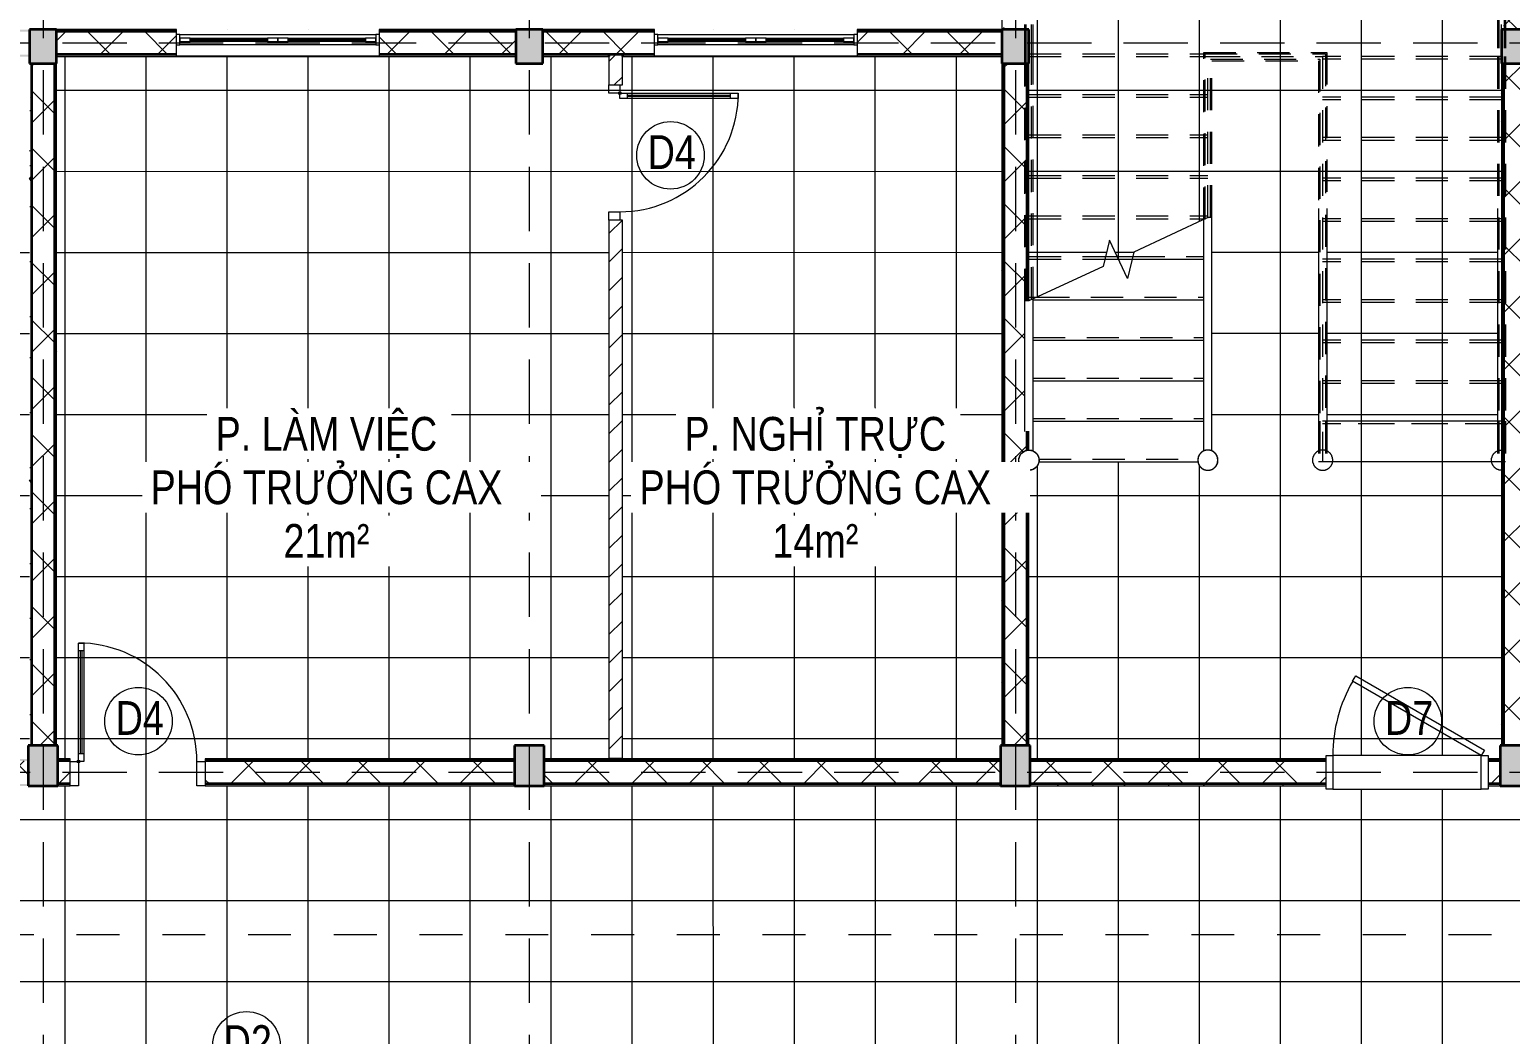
# Model space of a CAD drawing. Header units: millimetres. Extents: x -8365 to 42684, y -5758 to 18700.
# Drawn here: x 22350 to 33315, y 5860 to 13300 of the extents above; entities that cross this region are included whole.
import ezdxf

# ---------------------------------------------------------------- set-up
doc = ezdxf.new("R2010")
doc.units = ezdxf.units.MM
for name, pattern in [('Abgebrochen', [714.375, 476.25, -238.125]), ('Aligning Line', [635, 317.5, -317.5]), ('Hidden', [714.375, 476.25, -238.125]), ('Overhead', [396.875, 238.125, -158.75])]:
    doc.linetypes.add(name, pattern=pattern)
for name, color, linetype, lineweight in [('A-DOOR', 7, 'Continuous', 18), ('A-DOOR-FRAM', 7, 'Continuous', 18), ('A-DOOR-IDEN', 7, 'Continuous', 9), ('A-FLOR-HRAL', 7, 'Continuous', 9), ('A-FLOR-HRAL-MBND', 7, 'Overhead', 9), ('A-FLOR-PATT', 7, 'Continuous', 9), ('A-GLAZ', 7, 'Continuous', 18), ('A-WALL', 7, 'Continuous', 25), ('A-WALL-PATT', 7, 'Continuous', 18), ('G-ANNO-SYMB', 7, 'Abgebrochen', 9), ('G-ANNO-TEXT', 7, 'Continuous', 9), ('S-COLS', 7, 'Continuous', 25), ('S-GRID', 7, 'Continuous', 9), ('S-STRS', 7, 'Continuous', 18), ('S-STRS-MBND', 7, 'Overhead', 9)]:
    doc.layers.add(name, color=color, linetype=linetype, lineweight=lineweight)
doc.styles.add('Arial_2', font='arial.ttf', dxfattribs={"width": 0.8, "height": 250})
doc.styles.add('Arial_3', font='arial.ttf', dxfattribs={"width": 0.8, "height": 250})
pattern_1 = [(0, (0, 0), (406.4, 101.6), [33.528, -271.272, 33.528, -271.272, -1625.6]), (0, (0, 0), (406.4, 101.6), [-609.6, 33.528, -576.072, 33.528, -271.272, -711.2]), (0, (0, 0), (406.4, 101.6), [-1524, 33.528, -169.672, 33.528, -474.472]), (120, (152.4, 50.8), (-291.18818, 301.15272), [33.528, -271.272, 33.528, -271.272, -1625.6]), (120, (152.4, 50.8), (-291.18818, 301.15272), [-609.6, 33.528, -576.072, 33.528, -271.272, -711.2]), (120, (152.4, 50.8), (-291.18818, 301.15272), [-1524, 33.528, -169.672, 33.528, -474.472]), (240, (203.2, 254), (-115.21182, -402.75272), [33.528, -271.272, 33.528, -271.272, -1625.6]), (240, (203.2, 254), (-115.21182, -402.75272), [-609.6, 33.528, -576.072, 33.528, -271.272, -711.2]), (240, (203.2, 254), (-115.21182, -402.75272), [-1524, 33.528, -169.672, 33.528, -474.472])]
pattern_2 = [(45, (0, 0), (-212.132, 212.132), []), (135, (0, 0), (-212.132, -212.132), [])]

# ---------------------------------------------------------------- blocks, each defined once
blk = doc.blocks.new('CỬA 1 CÁNH EROWINDOW_có ô chết_ - D4_1000x2200-2368989-03_MẶT BẰNG TẦNG 3')
at = {"layer": 'A-DOOR'}
for p, q in [((-439, 958), (-399, 958)), ((-439, 80), (-439, 958)), ((-399, 900), (-439, 900)), ((-424, 138), (-424, 900)), ((-414, 900), (-414, 138)), ((-399, 958), (-399, 900)), ((-399, 958), (-399, 80)), ((-399, 138), (-439, 138)), ((-500, -100), (-500, 80)), ((-500, 80), (-439, 80)), ((-439, 80), (-439, -100)), ((-399, 80), (-439, 80)), ((439, -100), (439, 80)), ((439, 80), (500, 80)), ((500, 80), (500, -100)), ((-439, -100), (-500, -100)), ((500, -100), (439, -100))]:
    blk.add_line(p, q, dxfattribs=at)
blk.add_circle((-439, 80), 10, dxfattribs=at)
blk.add_arc((-439, 80), 878, 0, 90, dxfattribs=at)
blk = doc.blocks.new('CỬA 1 CÁNH EROWINDOW_có ô chết_ - D4_1000x2200-2369734-03_MẶT BẰNG TẦNG 3')
at = {"layer": 'A-DOOR'}
for p, q in [((-439, 908), (-399, 908)), ((-439, 30), (-439, 908)), ((-399, 908), (-399, 850)), ((-399, 908), (-399, 30)), ((-399, 850), (-439, 850)), ((-424, 88), (-424, 850)), ((-414, 850), (-414, 88)), ((-500, -50), (-500, 30)), ((-500, 30), (-439, 30)), ((-399, 88), (-439, 88)), ((-439, 30), (-439, -50)), ((-399, 30), (-439, 30)), ((439, -50), (439, 30)), ((439, 30), (500, 30)), ((500, 30), (500, -50)), ((-439, -50), (-500, -50)), ((500, -50), (439, -50))]:
    blk.add_line(p, q, dxfattribs=at)
blk.add_circle((-439, 30), 10, dxfattribs=at)
blk.add_arc((-439, 30), 878, 0, 90, dxfattribs=at)
blk = doc.blocks.new('Cua_Chong_Chay_D7_1Canh - D7_1200x2200-2407364-03_MẶT BẰNG TẦNG 3')
at = {"layer": 'A-DOOR', "lineweight": 9}
for p, q in [((-573, -164), (-550, -125)), ((380, -714), (-573, -164)), ((-550, -125), (403, -675)), ((403, -675), (380, -714))]:
    blk.add_line(p, q, dxfattribs=at)
blk.add_arc((-550, -125), 1100, 330, 0, dxfattribs=at)
at = {"layer": 'A-DOOR-FRAM'}
for p, q in [((-600, 125), (-550, 125)), ((-600, -125), (-600, 125)), ((550, 125), (600, 125)), ((600, 125), (600, -125)), ((-550, -125), (-600, -125)), ((600, -125), (550, -125))]:
    blk.add_line(p, q, dxfattribs=at)
at = {"layer": 'A-DOOR-FRAM', "lineweight": 9}
for p, q in [((-600, 125), (-550, 125)), ((-600, -125), (-600, 125)), ((550, 125), (-550, 125)), ((-550, 125), (-550, -125)), ((-550, 125), (-550, -125)), ((550, -125), (550, 125)), ((550, 125), (600, 125)), ((550, -125), (550, 125)), ((600, 125), (600, -125)), ((-550, -125), (-600, -125)), ((-550, -125), (550, -125)), ((600, -125), (550, -125))]:
    blk.add_line(p, q, dxfattribs=at)
blk = doc.blocks.new('CUA SO 2 CANH NHOM KINH O O THOANG - S1_1500x1800-2404851-03_MẶT BẰNG TẦNG 3')
at = {"layer": 'A-GLAZ'}
for p, q in [((-725, 63), (-750, 63)), ((-725, -13), (-725, 63)), ((-649, 37.5), (-725, 37.5)), ((-725, 37.5), (-725, 12.5)), ((-725, 12.5), (-649, 12.5)), ((-649, 12.5), (-649, 37.5)), ((-76, 27.5), (-649, 27.5)), ((-649, 27.5), (-649, 22.5)), ((-649, 22.5), (-76, 22.5)), ((0, 37.5), (-76, 37.5)), ((-76, 37.5), (-76, 12.5)), ((-76, 22.5), (-76, 27.5)), ((-76, 12.5), (0, 12.5)), ((0, 12.5), (0, 37.5)), ((76, 37.5), (0, 37.5)), ((0, 37.5), (0, 12.5)), ((0, 12.5), (76, 12.5)), ((76, 12.5), (76, 37.5)), ((649, 27.5), (76, 27.5)), ((76, 27.5), (76, 22.5)), ((76, 22.5), (649, 22.5)), ((725, 37.5), (649, 37.5)), ((649, 37.5), (649, 12.5)), ((649, 22.5), (649, 27.5)), ((649, 12.5), (725, 12.5)), ((750, 63), (725, 63)), ((725, 63), (725, -13)), ((725, 12.5), (725, 37.5)), ((-750, -13), (-725, -13)), ((725, -13), (750, -13))]:
    blk.add_line(p, q, dxfattribs=at)
at = {"layer": 'A-GLAZ', "lineweight": 9}
for p, q in [((-725, 63), (725, 63)), ((-649, 37.5), (-76, 37.5)), ((-76, 12.5), (-649, 12.5)), ((76, 37.5), (649, 37.5)), ((649, 12.5), (76, 12.5)), ((725, -13), (-725, -13))]:
    blk.add_line(p, q, dxfattribs=at)
blk = doc.blocks.new('Railing - 150mm-2368385-03_MẶT BẰNG TẦNG 3')
at = {"layer": 'A-FLOR-HRAL', "flags": 128}
for points in [[(0, 75), (-3, 75), (-6, 75), (-9, 74), (-12, 74), (-15, 74), (-18, 73), (-21, 72), (-24, 71), (-26, 70), (-29, 69), (-32, 68), (-35, 67), (-37, 65), (-40, 64), (-42, 62), (-45, 60), (-47, 58), (-49, 56), (-52, 54), (-54, 52), (-56, 50), (-58, 48), (-60, 45), (-61, 43), (-63, 41), (-65, 38), (-66, 35), (-68, 33), (-69, 30), (-70, 27), (-71, 24), (-72, 22), (-73, 19), (-73, 16), (-74, 13), (-74, 10), (-75, 7), (-75, 4), (-75, 1), (-75, -2), (-75, -5), (-75, -8), (-74, -11), (-74, -14), (-73, -17), (-72, -20), (-71, -23), (-70, -26), (-69, -28), (-68, -31), (-67, -34), (-65, -37), (-64, -39), (-62, -42), (-61, -44), (-59, -47), (-57, -49), (-55, -51), (-53, -53), (-51, -55), (-48, -57), (-46, -59), (-44, -61), (-41, -63), (-39, -64), (-36, -66), (-33, -67), (-31, -68), (-28, -70), (-25, -71), (-22, -72), (-19, -72), (-16, -73), (-14, -74), (-11, -74), (-8, -75), (-5, -75), (-2, -75), (0, -75)], [(0, -75), (3, -75), (6, -75), (9, -74), (12, -74), (15, -74), (18, -73), (21, -72), (24, -71), (26, -70), (29, -69), (32, -68), (35, -67), (37, -65), (40, -64), (42, -62), (45, -60), (47, -58), (49, -56), (52, -54), (54, -52), (56, -50), (58, -48), (60, -45), (61, -43), (63, -41), (65, -38), (66, -35), (68, -33), (69, -30), (70, -27), (71, -24), (72, -22), (73, -19), (73, -16), (74, -13), (74, -10), (75, -7), (75, -4), (75, -1), (75, 2), (75, 5), (75, 8), (74, 11), (74, 14), (73, 17), (72, 20), (71, 23), (70, 26), (69, 28), (68, 31), (67, 34), (65, 37), (64, 39), (62, 42), (61, 44), (59, 47), (57, 49), (55, 51), (53, 53), (51, 55), (48, 57), (46, 59), (44, 61), (41, 63), (39, 64), (36, 66), (33, 67), (31, 68), (28, 70), (25, 71), (22, 72), (19, 72), (16, 73), (14, 74), (11, 74), (8, 75), (5, 75), (2, 75), (0, 75)]]:
    blk.add_lwpolyline(points, dxfattribs=at)
blk = doc.blocks.new('Railing - Railing-2370211-03_MẶT BẰNG TẦNG 3')
at = {"layer": 'A-FLOR-HRAL'}
for p, q in [((31895, 11975), (31895, 10400)), ((31956, 11975), (31956, 10400)), ((31895, 10400), (31895, 10181)), ((31956, 10400), (31956, 10181))]:
    blk.add_line(p, q, dxfattribs=at)
blk.add_blockref('Railing - 150mm-2368385-03_MẶT BẰNG TẦNG 3', (31925, 10112))
blk = doc.blocks.new('Railing - 150mm-V1-03_MẶT BẰNG TẦNG 3')
at = {"layer": 'A-FLOR-HRAL', "flags": 128}
blk.add_lwpolyline([(0, -75), (3, -75), (6, -75), (9, -74), (12, -74), (15, -74), (18, -73), (21, -72), (24, -71), (26, -70), (29, -69), (32, -68), (35, -67), (37, -65), (40, -64), (42, -62), (45, -60), (47, -58), (49, -56), (52, -54), (54, -52), (56, -50), (58, -48), (60, -45), (61, -43), (63, -41), (65, -38), (66, -35), (68, -33), (69, -30), (70, -27), (71, -24), (72, -22), (73, -19), (73, -16), (74, -13), (74, -10), (75, -7), (75, -4), (75, -1), (75, 2), (75, 5), (75, 8), (74, 11), (74, 14), (73, 17), (72, 20), (71, 23), (70, 26), (69, 28), (68, 31), (67, 34), (65, 37), (64, 39), (62, 42), (61, 44), (59, 47), (57, 49), (55, 51), (53, 53), (51, 55), (48, 57), (46, 59), (44, 61), (41, 63), (39, 64), (36, 66), (33, 67), (31, 68), (28, 70), (25, 71), (22, 72), (19, 72), (16, 73), (14, 74), (11, 74), (8, 75), (5, 75), (2, 75), (0, 75)], dxfattribs=at)
blk = doc.blocks.new('Railing - Railing-2370215-03_MẶT BẰNG TẦNG 3')
at = {"layer": 'A-FLOR-HRAL'}
for p, q in [((33219, 11975), (33219, 10400)), ((33219, 10400), (33219, 10181))]:
    blk.add_line(p, q, dxfattribs=at)
at = {"extrusion": (0, 0, -1), "zscale": -1}
blk.add_blockref('Railing - 150mm-V1-03_MẶT BẰNG TẦNG 3', (-33250, 10112), dxfattribs=at)
blk = doc.blocks.new('Railing - 150mm-2368054-03_MẶT BẰNG TẦNG 3')
at = {"layer": 'A-FLOR-HRAL', "flags": 128}
for points in [[(0, 75), (-3, 75), (-6, 75), (-9, 74), (-12, 74), (-15, 74), (-18, 73), (-21, 72), (-24, 71), (-26, 70), (-29, 69), (-32, 68), (-35, 67), (-37, 65), (-40, 64), (-42, 62), (-45, 60), (-47, 58), (-49, 56), (-52, 54), (-54, 52), (-56, 50), (-58, 48), (-60, 45), (-61, 43), (-63, 41), (-65, 38), (-66, 35), (-68, 33), (-69, 30), (-70, 27), (-71, 24), (-72, 22), (-73, 19), (-73, 16), (-74, 13), (-74, 10), (-75, 7), (-75, 4), (-75, 1), (-75, -2), (-75, -5), (-75, -8), (-74, -11), (-74, -14), (-73, -17), (-72, -20), (-71, -23), (-70, -26), (-69, -28), (-68, -31), (-67, -34), (-65, -37), (-64, -39), (-62, -42), (-61, -44), (-59, -47), (-57, -49), (-55, -51), (-53, -53), (-51, -55), (-48, -57), (-46, -59), (-44, -61), (-41, -63), (-39, -64), (-36, -66), (-33, -67), (-31, -68), (-28, -70), (-25, -71), (-22, -72), (-19, -72), (-16, -73), (-14, -74), (-11, -74), (-8, -75), (-5, -75), (-2, -75), (0, -75)], [(0, -75), (3, -75), (6, -75), (9, -74), (12, -74), (15, -74), (18, -73), (21, -72), (24, -71), (26, -70), (29, -69), (32, -68), (35, -67), (37, -65), (40, -64), (42, -62), (45, -60), (47, -58), (49, -56), (52, -54), (54, -52), (56, -50), (58, -48), (60, -45), (61, -43), (63, -41), (65, -38), (66, -35), (68, -33), (69, -30), (70, -27), (71, -24), (72, -22), (73, -19), (73, -16), (74, -13), (74, -10), (75, -7), (75, -4), (75, -1), (75, 2), (75, 5), (75, 8), (74, 11), (74, 14), (73, 17), (72, 20), (71, 23), (70, 26), (69, 28), (68, 31), (67, 34), (65, 37), (64, 39), (62, 42), (61, 44), (59, 47), (57, 49), (55, 51), (53, 53), (51, 55), (48, 57), (46, 59), (44, 61), (41, 63), (39, 64), (36, 66), (33, 67), (31, 68), (28, 70), (25, 71), (22, 72), (19, 72), (16, 73), (14, 74), (11, 74), (8, 75), (5, 75), (2, 75), (0, 75)]]:
    blk.add_lwpolyline(points, dxfattribs=at)
at = {"layer": 'A-FLOR-HRAL', "lineweight": 18}
for start, end in [(90, 270), (270, 90)]:
    blk.add_arc((0, 0), 74, start, end, dxfattribs=at)
blk = doc.blocks.new('Railing - Railing-2370405-03_MẶT BẰNG TẦNG 3')
at = {"layer": 'A-FLOR-HRAL'}
for p, q in [((31075, 11909), (31044, 11894)), ((31075, 11909), (31044, 11894)), ((31044, 10180), (31044, 11894)), ((31075, 11909), (31055, 11899)), ((31055, 11897), (31055, 11899)), ((31095, 11909), (31075, 11909)), ((31105, 11909), (31075, 11909)), ((31105, 11909), (31075, 11909)), ((31095, 11906), (31095, 11909)), ((31105, 10181), (31105, 11909))]:
    blk.add_line(p, q, dxfattribs=at)
at = {"layer": 'A-FLOR-HRAL-MBND'}
for p, q in [((31044, 13131), (31956, 13131)), ((31044, 13100), (31044, 13131)), ((31044, 11894), (31044, 13100)), ((31055, 13120), (31945, 13120)), ((31055, 13100), (31055, 13120)), ((31055, 11899), (31055, 13100)), ((31095, 13080), (31905, 13080)), ((31095, 11909), (31095, 13080)), ((31105, 13070), (31895, 13070)), ((31105, 11909), (31105, 13070)), ((31895, 13070), (31895, 10400)), ((31905, 13080), (31905, 10400)), ((31945, 13120), (31945, 10400)), ((31956, 13131), (31956, 10400)), ((31895, 10400), (31895, 10100)), ((31905, 10400), (31905, 10100)), ((31945, 10400), (31945, 10100)), ((31956, 10400), (31956, 10100)), ((31956, 10100), (31895, 10100)), ((31945, 10100), (31905, 10100))]:
    blk.add_line(p, q, dxfattribs=at)
at = {"rotation": 180}
blk.add_blockref('Railing - 150mm-2368054-03_MẶT BẰNG TẦNG 3', (31075, 10112), dxfattribs=at)
blk = doc.blocks.new('Railing - Railing-2370409-03_MẶT BẰNG TẦNG 3')
at = {"layer": 'A-FLOR-HRAL'}
for p, q in [((29781, 11306), (29750, 11291)), ((29781, 11306), (29750, 11291)), ((29781, 10180), (29781, 11306)), ((29750, 11291), (29720, 11291)), ((29750, 11291), (29720, 11291)), ((29720, 10325), (29720, 11291))]:
    blk.add_line(p, q, dxfattribs=at)
at = {"layer": 'A-FLOR-HRAL-MBND'}
for p, q in [((29720, 14830), (33280, 14830)), ((29720, 13100), (29720, 14830)), ((29730, 14820), (33270, 14820)), ((29730, 13100), (29730, 14820)), ((33270, 14820), (33270, 13400)), ((33280, 14830), (33280, 13400)), ((29770, 14780), (33230, 14780)), ((29770, 13100), (29770, 14780)), ((29781, 14769), (33219, 14769)), ((29781, 13100), (29781, 14769)), ((33219, 14769), (33219, 13400)), ((33230, 14780), (33230, 13400)), ((33219, 13400), (33219, 13100)), ((33230, 13400), (33230, 13100)), ((33270, 13400), (33270, 13100)), ((33280, 13400), (33280, 13100)), ((29720, 11291), (29720, 13100)), ((29730, 11294), (29730, 13100)), ((29770, 11303), (29770, 13100)), ((29781, 11306), (29781, 13100)), ((33219, 13100), (33219, 10400)), ((33230, 13100), (33230, 10400)), ((33270, 13100), (33270, 10400)), ((33280, 13100), (33280, 10400)), ((33219, 10400), (33219, 10100)), ((33230, 10400), (33230, 10100)), ((33270, 10400), (33270, 10100)), ((33280, 10400), (33280, 10100)), ((33280, 10100), (33219, 10100)), ((33270, 10100), (33230, 10100))]:
    blk.add_line(p, q, dxfattribs=at)
at = {"extrusion": (0, 0, -1), "zscale": -1, "rotation": 180}
blk.add_blockref('Railing - 150mm-2368054-03_MẶT BẰNG TẦNG 3', (-29750, 10112), dxfattribs=at)
blk = doc.blocks.new('M_Concrete-Rectangular-Column - COT220X300-2391839-03_MẶT BẰNG TẦNG 3')
at = {"layer": 'S-COLS', "lineweight": 35}
blk.add_hatch(color=256, dxfattribs=at).paths.add_polyline_path([(110, -150), (110, 150), (-110, 150), (-110, -150)])
for p, q in [((110, 150), (-110, 150)), ((-110, 150), (-110, -150)), ((110, -150), (110, 150)), ((-110, -150), (110, -150))]:
    blk.add_line(p, q, dxfattribs=at)
blk = doc.blocks.new('M_Concrete-Rectangular-Column - COT200X250-2391837-03_MẶT BẰNG TẦNG 3')
at = {"layer": 'S-COLS', "lineweight": 35}
blk.add_hatch(color=256, dxfattribs=at).paths.add_polyline_path([(-100, -125), (100, -125), (100, 125), (-100, 125), (-100, 38)])
for p, q in [((100, 125), (-100, 125)), ((-100, 125), (-100, -125)), ((100, -125), (100, 125)), ((-100, -125), (100, -125))]:
    blk.add_line(p, q, dxfattribs=at)
blk = doc.blocks.new('KÝ HIEU CUA ĐI - KÝ HIEU CUA ĐI-1233-03_MẶT BẰNG TẦNG 3')
at = {"layer": 'A-DOOR-IDEN'}
blk.add_circle((0.06, -0.21), 2.5, dxfattribs=at)

msp = doc.modelspace()

# ---------------------------------------------------------------- hatches: boundary and pattern name
at = {"layer": 'A-FLOR-PATT'}
h = msp.add_hatch(dxfattribs=at)
h.set_pattern_fill('FP_6', color=256, style=0, pattern_type=2)
h.set_pattern_definition([(0.0043, (16612.5, 7449.6), (-0.045, 600), []), (90.004, (16612.5, 7449.6), (-600, -0.042), [])])
h.paths.add_polyline_path([(1174, 2450), (1174, 2450), (1174, 2250)])
h.paths.add_polyline_path([(450, -101), (4200, -101), (4200, 94), (4250, 94), (4250, 150), (4450, 150), (4450, -100), (4475, -100), (4475, 100), (7950, 100), (7950, 5200), (7940, 5200), (7940, 5300), (5810, 5300), (5810, 5500), (8850, 5500), (8850, 5300), (8160, 5300), (8160, 5200), (8150, 5200), (8150, 100), (11550, 100), (11550, 150), (11750, 150), (11750, 100), (15150, 100), (15150, 150), (15350, 150), (15350, 100), (22350, 100), (22350, 5200), (22340, 5200), (22340, 5300), (21650, 5300), (21650, 5500), (23250, 5500), (23250, 5300), (22560, 5300), (22560, 5200), (22550, 5200), (22550, 100), (25950, 100), (25950, 150), (26150, 150), (26150, 100), (29550, 100), (29550, 5200), (29540, 5200), (29540, 5300), (26160, 5300), (26160, 5200), (25940, 5200), (25940, 5300), (24650, 5300), (24650, 5500), (30040, 5500), (30040, 5300), (29760, 5300), (29760, 5200), (29750, 5200), (29750, 100), (33225, 100), (33225, -98), (33250, -98), (33250, 150), (33450, 150), (33450, 94), (33545, 94), (33545, -98), (37050, -98), (37050, 94), (37045, 94), (37045, 245), (37050, 245), (37050, 1245), (37045, 1245), (37045, 1545), (37050, 1545), (37050, 2450), (37045, 2445), (37045, 2795), (37050, 2795), (37050, 5200), (37040, 5200), (37040, 5300), (33460, 5300), (33460, 5200), (33240, 5200), (33240, 5300), (31040, 5300), (31040, 5500), (37050, 5500), (37050, 7700), (34550, 7700), (34550, 8500), (34650, 8500), (34650, 9300), (34550, 9300), (34550, 9400), (34350, 9400), (34350, 9500), (37050, 9500), (37050, 9502), (33450, 9502), (33451, 9500), (33550, 9500), (33550, 9400), (33450, 9400), (33450, 8000), (33460, 8000), (33460, 7700), (33150, 7700), (33150, 7675), (31950, 7675), (31950, 7700), (23650, 7700), (23650, 7900), (25940, 7900), (25940, 8000), (26160, 8000), (26160, 7900), (26640, 7900), (26640, 11890), (26740, 11890), (26740, 7900), (29540, 7900), (29540, 8000), (29550, 8000), (29550, 13100), (26740, 13100), (26740, 12890), (26640, 12890), (26640, 13100), (26150, 13100), (26150, 13050), (25950, 13050), (25950, 13100), (22550, 13100), (22550, 8000), (22560, 8000), (22560, 7900), (22650, 7900), (22650, 7700), (21410, 7700), (21410, 7900), (22340, 7900), (22340, 8000), (22350, 8000), (22350, 12100), (20400, 12100), (20400, 13100), (18950, 13100), (18950, 13050), (18750, 13050), (18750, 13100), (15350, 13100), (15350, 8000), (15360, 8000), (15360, 7900), (18740, 7900), (18740, 8000), (18960, 8000), (18960, 7900), (20410, 7900), (20410, 7700), (13110, 7700), (13110, 7900), (15140, 7900), (15140, 8000), (15150, 8000), (15150, 13100), (11750, 13100), (11750, 13050), (11550, 13050), (11550, 13100), (11060, 13100), (11060, 12890), (10960, 12890), (10960, 13100), (8150, 13100), (8150, 8000), (8160, 8000), (8160, 7900), (10960, 7900), (10960, 11890), (11060, 11890), (11060, 7900), (11540, 7900), (11540, 8000), (11760, 8000), (11760, 7900), (12110, 7900), (12110, 7700), (5650, 7700), (5650, 7900), (7940, 7900), (7940, 8000), (7950, 8000), (7950, 10038), (7930, 10041), (7918, 10045), (7907, 10052), (7899, 10058), (7890, 10068), (7880, 10088), (7876, 10100), (7875, 10118), (7879, 10136), (7885, 10150), (7895, 10163), (7905, 10173), (7919, 10182), (7919, 11974), (7950, 11974), (7950, 14800), (4450, 14800), (4450, 11298), (4481, 11306), (4999, 11547), (5046, 11742), (5179, 11458), (5226, 11653), (5775, 11909), (5775, 11904), (5795, 11909), (5795, 11906), (5805, 11909), (5805, 10181), (5823, 10168), (5836, 10155), (5844, 10141), (5848, 10122), (5849, 10103), (5843, 10084), (5834, 10067), (5820, 10053), (5803, 10044), (5790, 10039), (5775, 10038), (5754, 10041), (5746, 10043), (5726, 10057), (5714, 10070), (5705, 10084), (5701, 10100), (4589, 10100), (4589, 7900), (4650, 7900), (4650, 7700), (4589, 7700), (4589, 6600), (4589, 6600), (4589, 5500), (4810, 5500), (4810, 5300), (4589, 5300), (4589, 2885), (3230, 2885), (3230, 1310), (3130, 1310), (3130, 2885), (1174, 2885), (1174, 2450), (700, 2450), (700, 2445), (695, 2450), (450, 2450), (450, 1545), (700, 1545), (700, 1245), (450, 1245), (450, 63)])
h.paths.add_polyline_path([(451, -100), (450, -100), (450, 100), (600, 100), (600, 245), (700, 245), (700, 94), (650, 94), (650, -100)])
h.paths.add_polyline_path([(37250, -94), (37252, 1245), (37250, 1245), (37250, 50)])
h.paths.add_polyline_path([(3179, 49), (3130, 49), (3130, 310), (3230, 310), (3230, 49), (3180, 49)])
h.paths.add_polyline_path([(37253, 1345), (37253, 1445), (37250, 1445), (37250, 1345)])
h.paths.add_polyline_path([(450, 1345), (600, 1345), (600, 1445), (450, 1445), (450, 1375)])
h.paths.add_polyline_path([(37250, 1545), (37253, 1545), (37260, 5200), (37250, 5200), (37250, 1594)])
h.paths.add_polyline_path([(100, 6600), (100, 6600), (81, 6600)])
h.paths.add_polyline_path([(-4050, 4400), (-1200, 4400), (-1200, 6600), (-1200, 6600), (-1200, 8800), (-4026, 8800), (-4043, 5751)])
h.paths.add_polyline_path([(11760, 5200), (11540, 5200), (11540, 5300), (10250, 5300), (10250, 5500), (20250, 5500), (20250, 5300), (18960, 5300), (18960, 5200), (18740, 5200), (18740, 5300), (15360, 5300), (15360, 5200), (15140, 5200), (15140, 5300), (11760, 5300)])
h.paths.add_polyline_path([(37260, 5265), (37265, 7700), (37250, 7700), (37250, 5500), (37260, 5500), (37260, 5315)])
h.paths.add_polyline_path([(33240, 7900), (33240, 8000), (33250, 8000), (33250, 10038), (33230, 10041), (33218, 10045), (33204, 10054), (33199, 10058), (33190, 10068), (33180, 10088), (33176, 10099), (33175, 10118), (33179, 10136), (33185, 10150), (33195, 10163), (33205, 10173), (33219, 10182), (33219, 11974), (33250, 11974), (33250, 14800), (29750, 14800), (29750, 11298), (29781, 11306), (30299, 11547), (30346, 11742), (30479, 11458), (30526, 11653), (31075, 11909), (31075, 11904), (31095, 11909), (31095, 11906), (31105, 11909), (31105, 10181), (31123, 10168), (31136, 10155), (31144, 10141), (31148, 10122), (31149, 10103), (31143, 10084), (31134, 10067), (31119, 10053), (31103, 10044), (31090, 10039), (31075, 10038), (31054, 10041), (31046, 10043), (31026, 10057), (31014, 10070), (31005, 10084), (31001, 10100), (29823, 10100), (29820, 10084), (29809, 10067), (29795, 10053), (29779, 10043), (29766, 10040), (29750, 10038), (29750, 8000), (29760, 8000), (29760, 7900), (31950, 7900), (31950, 7925), (33150, 7925), (33150, 7900)])
h.paths.add_polyline_path([(35050, 7900), (37040, 7900), (37040, 7903), (35050, 7903)])
h.paths.add_polyline_path([(37260, 7900), (37265, 7900), (37270, 10470), (37250, 10470), (37250, 8000), (37260, 8000)])
h.paths.add_polyline_path([(34650, 7900), (34950, 7900), (34950, 8400), (34650, 8400), (34650, 8264)])
h.paths.add_polyline_path([(6625, 10038), (6604, 10041), (6589, 10047), (6578, 10055), (6567, 10066), (6558, 10081), (6553, 10094), (6551, 10113), (6553, 10130), (6559, 10146), (6570, 10162), (6580, 10171), (6595, 10181), (6595, 11974), (6656, 11974), (6657, 10180), (6673, 10170), (6683, 10159), (6693, 10144), (6698, 10131), (6700, 10113), (6698, 10095), (6691, 10079), (6681, 10063), (6674, 10056), (6656, 10044), (6641, 10039), (6634, 10039)])
h.paths.add_polyline_path([(31925, 10038), (31904, 10041), (31889, 10047), (31878, 10055), (31867, 10066), (31858, 10081), (31853, 10094), (31851, 10113), (31853, 10130), (31859, 10146), (31870, 10162), (31880, 10171), (31895, 10181), (31895, 11974), (31956, 11974), (31957, 10180), (31973, 10170), (31983, 10159), (31993, 10144), (31998, 10131), (32000, 10113), (31998, 10095), (31991, 10079), (31981, 10063), (31974, 10056), (31956, 10044), (31941, 10039)])
h.paths.add_polyline_path([(4250, 10314), (4250, 13106), (4200, 13106), (4200, 13299), (450, 13301), (450, 11955), (700, 11955), (700, 11655), (450, 11655), (450, 10750), (695, 10750), (700, 10755), (700, 10750), (1174, 10750), (1174, 10314), (4132, 10314)])
h.paths.add_polyline_path([(37270, 10570), (37275, 13300), (37250, 13300), (37250, 10570)])
h.paths.add_polyline_path([(450, 11755), (600, 11755), (600, 11855), (450, 11855)])
h.paths.add_polyline_path([(677, 12955), (600, 12955), (600, 13100), (450, 13100), (450, 13300), (650, 13300), (650, 13106), (700, 13106), (700, 12955)])
h.paths.add_polyline_path([(8421, 13300), (29550, 13301), (29550, 13301), (8150, 13302), (8150, 13300), (8256, 13300)])
h.paths.add_polyline_path([(4250, 13406), (4250, 13407), (4250, 15000), (4250, 15000), (4250, 13407)])
at = {"layer": 'A-WALL-PATT', "lineweight": 9}
h = msp.add_hatch(dxfattribs=at)
h.set_pattern_fill('FP_2', color=256, style=0, pattern_type=2)
h.set_pattern_definition(pattern_1)
h.paths.add_polyline_path([(29565, 8000), (29565, 8000), (29565, 13050), (29550, 13050), (29550, 8000)])
h.paths.add_polyline_path([(29550, 13300), (29565, 13300), (29565, 14800), (29550, 14800), (29550, 14501)])
h = msp.add_hatch(dxfattribs=at)
h.set_pattern_fill('FP_3', color=256, style=0, pattern_type=2)
h.set_pattern_definition(pattern_2)
h.paths.add_polyline_path([(29732, 8000), (29735, 8000), (29735, 10039), (29705, 10053), (29691, 10067), (29682, 10084), (29676, 10103), (29677, 10122), (29681, 10141), (29691, 10158), (29705, 10172), (29728, 10184), (29735, 10187), (29735, 10326), (29720, 10326), (29720, 11291), (29735, 11295), (29735, 13050), (29565, 13050), (29565, 8000)])
h.paths.add_polyline_path([(29735, 13300), (29735, 14800), (29565, 14800), (29565, 13300), (29584, 13300)])
h = msp.add_hatch(dxfattribs=at)
h.set_pattern_fill('FP_2', color=256, style=0, pattern_type=2)
h.set_pattern_definition(pattern_1)
h.paths.add_polyline_path([(29750, 8000), (29749, 10039), (29735, 10038), (29735, 8000)])
h.paths.add_polyline_path([(29735, 10185), (29750, 10187), (29749, 10326), (29735, 10326), (29735, 10187)])
h.paths.add_polyline_path([(29735, 11295), (29750, 11298), (29750, 13050), (29735, 13050), (29735, 11301)])
h.paths.add_polyline_path([(29735, 13300), (29750, 13300), (29750, 14800), (29735, 14800), (29735, 14501)])
h = msp.add_hatch(dxfattribs=at)
h.set_pattern_fill('FP_2', color=256, style=0, pattern_type=2)
h.set_pattern_definition(pattern_1)
h.paths.add_polyline_path([(33265, 8000), (33265, 8000), (33265, 13050), (33250, 13050), (33250, 8000)])
h.paths.add_polyline_path([(33253, 13300), (33265, 13300), (33265, 14800), (33250, 14800), (33250, 13300)])
h = msp.add_hatch(dxfattribs=at)
h.set_pattern_fill('FP_3', color=256, style=0, pattern_type=2)
h.set_pattern_definition(pattern_2)
h.paths.add_polyline_path([(33268, 8000), (33435, 8000), (33435, 13050), (33265, 13050), (33265, 8000)])
h.paths.add_polyline_path([(33435, 13300), (33435, 14800), (33265, 14800), (33265, 13300), (33433, 13300)])
h = msp.add_hatch(dxfattribs=at)
h.set_pattern_fill('FP_2', color=256, style=0, pattern_type=2)
h.set_pattern_definition(pattern_1)
h.paths.add_polyline_path([(28478, 13285), (29550, 13285), (29550, 13300), (28478, 13300)])
h.paths.add_polyline_path([(8150, 13285), (8838, 13285), (8838, 13300), (8150, 13300)])
h.paths.add_polyline_path([(26532, 13285), (26978, 13285), (26978, 13300), (26150, 13300), (26150, 13285)])
h.paths.add_polyline_path([(10338, 13285), (11550, 13285), (11550, 13300), (10338, 13300)])
h.paths.add_polyline_path([(25950, 13285), (25950, 13300), (24938, 13300), (24938, 13285)])
h.paths.add_polyline_path([(11750, 13285), (12528, 13285), (12528, 13300), (11750, 13300), (11750, 13295)])
h.paths.add_polyline_path([(14028, 13285), (15150, 13285), (15150, 13300), (14028, 13300)])
h.paths.add_polyline_path([(15350, 13285), (16148, 13285), (16148, 13300), (15350, 13300), (15350, 13291)])
h.paths.add_polyline_path([(23438, 13285), (23438, 13300), (22550, 13300), (22550, 13285), (22719, 13285)])
h.paths.add_polyline_path([(18950, 13285), (19778, 13285), (19778, 13300), (18950, 13300), (18950, 13291)])
h.paths.add_polyline_path([(17648, 13285), (18750, 13285), (18750, 13300), (17648, 13300)])
h.paths.add_polyline_path([(22350, 13285), (22350, 13300), (21278, 13300), (21278, 13285)])
h = msp.add_hatch(dxfattribs=at)
h.set_pattern_fill('FP_3', color=256, style=0, pattern_type=2)
h.set_pattern_definition(pattern_2)
h.paths.add_polyline_path([(29550, 13115), (29550, 13285), (28478, 13285), (28478, 13115)])
h.paths.add_polyline_path([(8150, 13115), (8838, 13115), (8838, 13285), (8150, 13285)])
h.paths.add_polyline_path([(26978, 13115), (26978, 13285), (26150, 13285), (26150, 13115), (26740, 13115)])
h.paths.add_polyline_path([(11060, 13115), (11550, 13115), (11550, 13285), (10338, 13285), (10338, 13115), (10960, 13115)])
h.paths.add_polyline_path([(25950, 13115), (25950, 13285), (24938, 13285), (24938, 13115)])
h.paths.add_polyline_path([(12528, 13115), (12528, 13285), (11750, 13285), (11750, 13115)])
h.paths.add_polyline_path([(14028, 13115), (15150, 13115), (15150, 13285), (14028, 13285), (14028, 13200)])
h.paths.add_polyline_path([(16148, 13115), (16148, 13285), (15350, 13285), (15350, 13115)])
h.paths.add_polyline_path([(23438, 13115), (23438, 13285), (22550, 13285), (22550, 13115), (22719, 13115)])
h.paths.add_polyline_path([(19778, 13115), (19778, 13285), (18950, 13285), (18950, 13115)])
h.paths.add_polyline_path([(18750, 13115), (18750, 13285), (17648, 13285), (17648, 13115)])
h.paths.add_polyline_path([(22350, 13115), (22350, 13285), (21278, 13285), (21278, 13115)])
h = msp.add_hatch(dxfattribs=at)
h.set_pattern_fill('FP_2', color=256, style=0, pattern_type=2)
h.set_pattern_definition(pattern_1)
h.paths.add_polyline_path([(28478, 13100), (29550, 13100), (29550, 13115), (28478, 13115)])
h.paths.add_polyline_path([(8838, 13100), (8838, 13115), (8150, 13115), (8150, 13100), (8421, 13100)])
h.paths.add_polyline_path([(11060, 13100), (11550, 13100), (11550, 13115), (11060, 13115)])
h.paths.add_polyline_path([(26978, 13100), (26978, 13115), (26740, 13115), (26740, 13100)])
h.paths.add_polyline_path([(10338, 13100), (10960, 13100), (10960, 13115), (10338, 13115)])
h.paths.add_polyline_path([(11750, 13100), (12528, 13100), (12528, 13115), (11750, 13115), (11750, 13107)])
h.paths.add_polyline_path([(26640, 13100), (26640, 13115), (26150, 13115), (26150, 13100), (26532, 13100)])
h.paths.add_polyline_path([(14028, 13100), (15150, 13100), (15150, 13115), (14028, 13115)])
h.paths.add_polyline_path([(25950, 13100), (25950, 13115), (24938, 13115), (24938, 13100)])
h.paths.add_polyline_path([(22719, 13100), (23438, 13100), (23438, 13115), (22550, 13115), (22550, 13100)])
h.paths.add_polyline_path([(15350, 13100), (16148, 13100), (16148, 13115), (15350, 13115)])
h.paths.add_polyline_path([(21278, 13100), (22350, 13100), (22350, 13115), (21278, 13115)])
h.paths.add_polyline_path([(18950, 13100), (19778, 13100), (19778, 13115), (18950, 13115), (18950, 13106)])
h.paths.add_polyline_path([(17648, 13100), (18750, 13100), (18750, 13115), (17648, 13115)])
h = msp.add_hatch(dxfattribs=at)
h.set_pattern_fill('FP_2', color=256, style=0, pattern_type=2)
h.set_pattern_definition(pattern_1)
h.paths.add_polyline_path([(22350, 8000), (22365, 8000), (22365, 13050), (22350, 13050), (22350, 11001)])
h = msp.add_hatch(dxfattribs=at)
h.set_pattern_fill('FP_3', color=256, style=0, pattern_type=2)
h.set_pattern_definition(pattern_2)
h.paths.add_polyline_path([(22368, 8000), (22535, 8000), (22535, 13050), (22365, 13050), (22365, 8000)])
h = msp.add_hatch(dxfattribs=at)
h.set_pattern_fill('FP_2', color=256, style=0, pattern_type=2)
h.set_pattern_definition(pattern_1)
h.paths.add_polyline_path([(22550, 8000), (22550, 13050), (22535, 13050), (22535, 8000)])
h = msp.add_hatch(dxfattribs=at)
h.set_pattern_fill('FP_1', color=256, style=0, pattern_type=2)
h.set_pattern_definition([(45, (0, 0), (-106.066, 106.066), [])])
h.paths.add_polyline_path([(26690, 7900), (26740, 7900), (26740, 11890), (26640, 11890), (26640, 7900)])
h.paths.add_polyline_path([(26740, 12890), (26740, 13115), (26640, 13115), (26640, 12890), (26690, 12890)])
h = msp.add_hatch(dxfattribs=at)
h.set_pattern_fill('FP_2', color=256, style=0, pattern_type=2)
h.set_pattern_definition(pattern_1)
h.paths.add_polyline_path([(8160, 7885), (11540, 7885), (11540, 7900), (8160, 7900), (8160, 7885)])
h.paths.add_polyline_path([(22340, 7885), (22340, 7900), (21410, 7900), (21410, 7885)])
h.paths.add_polyline_path([(23650, 7885), (25940, 7885), (25940, 7900), (23650, 7900)])
h.paths.add_polyline_path([(15360, 7885), (18740, 7885), (18740, 7900), (15360, 7900)])
h.paths.add_polyline_path([(13110, 7885), (15140, 7885), (15140, 7900), (13110, 7900)])
h.paths.add_polyline_path([(26160, 7885), (29540, 7885), (29540, 7900), (26160, 7900), (26160, 7898)])
h.paths.add_polyline_path([(18960, 7885), (20410, 7885), (20410, 7900), (18960, 7900), (18960, 7889)])
h.paths.add_polyline_path([(11760, 7885), (12110, 7885), (12110, 7900), (11760, 7900), (11760, 7890)])
h.paths.add_polyline_path([(22650, 7885), (22650, 7900), (22560, 7900), (22560, 7885)])
h = msp.add_hatch(dxfattribs=at)
h.set_pattern_fill('FP_2', color=256, style=0, pattern_type=2)
h.set_pattern_definition(pattern_1)
h.paths.add_polyline_path([(33150, 7885), (33240, 7885), (33240, 7900), (33150, 7900)])
h.paths.add_polyline_path([(29760, 7885), (31950, 7885), (31950, 7900), (29760, 7900)])
h = msp.add_hatch(dxfattribs=at)
h.set_pattern_fill('FP_3', color=256, style=0, pattern_type=2)
h.set_pattern_definition(pattern_2)
h.paths.add_polyline_path([(11540, 7715), (11540, 7885), (8160, 7885), (8160, 7715), (9374, 7715)])
h.paths.add_polyline_path([(12110, 7715), (12110, 7885), (11760, 7885), (11760, 7715)])
h.paths.add_polyline_path([(15360, 7715), (18740, 7715), (18740, 7885), (15360, 7884)])
h.paths.add_polyline_path([(13187, 7715), (15140, 7715), (15140, 7885), (13110, 7885), (13110, 7715)])
h.paths.add_polyline_path([(22560, 7715), (22650, 7715), (22650, 7885), (22560, 7885), (22560, 7769)])
h.paths.add_polyline_path([(22340, 7715), (22340, 7885), (21410, 7885), (21410, 7715)])
h.paths.add_polyline_path([(18960, 7715), (20410, 7715), (20410, 7885), (18960, 7885), (18960, 7764)])
h.paths.add_polyline_path([(23650, 7715), (25940, 7715), (25940, 7885), (23650, 7885), (23650, 7800)])
h.paths.add_polyline_path([(26160, 7715), (29540, 7715), (29540, 7885), (26160, 7885), (26160, 7787)])
h = msp.add_hatch(dxfattribs=at)
h.set_pattern_fill('FP_3', color=256, style=0, pattern_type=2)
h.set_pattern_definition(pattern_2)
h.paths.add_polyline_path([(33150, 7715), (33240, 7715), (33240, 7885), (33150, 7885), (33150, 7800)])
h.paths.add_polyline_path([(30345, 7715), (31950, 7715), (31950, 7885), (29760, 7885), (29760, 7715)])
h = msp.add_hatch(dxfattribs=at)
h.set_pattern_fill('FP_2', color=256, style=0, pattern_type=2)
h.set_pattern_definition(pattern_1)
h.paths.add_polyline_path([(8160, 7700), (11540, 7700), (11540, 7715), (8160, 7715), (8160, 7700)])
h.paths.add_polyline_path([(29540, 7700), (29540, 7715), (26160, 7715), (26160, 7700), (28438, 7700)])
h.paths.add_polyline_path([(18740, 7700), (18740, 7715), (15360, 7715), (15360, 7700), (17000, 7700)])
h.paths.add_polyline_path([(13110, 7700), (15140, 7700), (15140, 7715), (13110, 7715)])
h.paths.add_polyline_path([(11760, 7700), (12110, 7700), (12110, 7715), (11760, 7715), (11760, 7714)])
h.paths.add_polyline_path([(25940, 7700), (25940, 7715), (23650, 7715), (23650, 7700), (24626, 7700)])
h.paths.add_polyline_path([(22340, 7700), (22340, 7715), (21410, 7715), (21410, 7700)])
h.paths.add_polyline_path([(22560, 7700), (22650, 7700), (22650, 7715), (22560, 7714)])
h.paths.add_polyline_path([(18960, 7700), (20410, 7700), (20410, 7715), (18960, 7715), (18960, 7712)])
h = msp.add_hatch(dxfattribs=at)
h.set_pattern_fill('FP_2', color=256, style=0, pattern_type=2)
h.set_pattern_definition(pattern_1)
h.paths.add_polyline_path([(31950, 7700), (31950, 7715), (29760, 7715), (29760, 7700), (30345, 7700)])
h.paths.add_polyline_path([(33150, 7700), (33240, 7700), (33240, 7715), (33150, 7715)])

# ---------------------------------------------------------------- linework, layer by layer
at = {"layer": 'A-WALL', "lineweight": 18}
for p, q in [((29550, 14800), (29550, 13300)), ((23438, 13300), (22550, 13300)), ((23438, 13100), (23438, 13300)), ((25950, 13300), (24938, 13300)), ((24938, 13300), (24938, 13100)), ((26978, 13300), (26150, 13300)), ((26978, 13100), (26978, 13300)), ((29550, 13300), (28478, 13300)), ((28478, 13300), (28478, 13100)), ((22550, 13100), (23438, 13100)), ((22550, 8000), (22550, 13050)), ((24938, 13100), (25950, 13100)), ((26150, 13100), (26640, 13100)), ((26640, 13100), (26640, 12890)), ((26740, 13100), (26978, 13100)), ((26740, 12890), (26740, 13100)), ((28478, 13100), (29550, 13100)), ((29550, 13050), (29550, 8000)), ((29750, 11298), (29750, 13050)), ((33250, 13050), (33250, 8000)), ((26640, 12890), (26740, 12890)), ((26740, 11890), (26640, 11890)), ((26640, 11890), (26640, 7900)), ((26740, 7900), (26740, 11890)), ((29750, 10186), (29750, 10326)), ((29750, 8000), (29750, 10039)), ((22650, 7900), (22560, 7900)), ((22650, 7700), (22650, 7900)), ((25940, 7900), (23650, 7900)), ((23650, 7900), (23650, 7700)), ((26640, 7900), (26160, 7900)), ((29540, 7900), (26740, 7900)), ((31950, 7900), (29760, 7900)), ((31950, 7700), (31950, 7900)), ((33240, 7900), (33150, 7900)), ((33150, 7900), (33150, 7700)), ((22560, 7700), (22650, 7700)), ((23650, 7700), (25940, 7700)), ((26160, 7700), (29540, 7700)), ((29760, 7700), (31950, 7700)), ((33150, 7700), (33240, 7700))]:
    msp.add_line(p, q, dxfattribs=at)
at = {"layer": 'A-WALL', "lineweight": 35}
for p, q in [((23438, 13285), (22550, 13285)), ((25950, 13285), (24938, 13285)), ((26978, 13285), (26150, 13285)), ((29550, 13285), (28478, 13285)), ((22365, 13050), (22365, 8000)), ((22535, 13050), (22535, 8000)), ((23438, 13115), (22550, 13115)), ((25950, 13115), (24938, 13115)), ((26978, 13115), (26150, 13115)), ((26640, 13115), (26640, 13100)), ((26740, 13115), (26740, 13100)), ((29550, 13115), (28478, 13115)), ((29565, 13050), (29565, 8000)), ((29735, 13050), (29735, 11295)), ((33265, 13050), (33265, 8000)), ((29735, 10326), (29735, 10185)), ((29735, 10039), (29735, 8000)), ((26640, 7900), (26740, 7900)), ((22650, 7885), (22560, 7885)), ((25940, 7885), (23650, 7885)), ((29540, 7885), (26160, 7885)), ((31950, 7885), (29760, 7885)), ((33240, 7885), (33150, 7885)), ((22650, 7715), (22560, 7715)), ((25940, 7715), (23650, 7715)), ((29540, 7715), (26160, 7715)), ((31950, 7715), (29760, 7715)), ((33240, 7715), (33150, 7715))]:
    msp.add_line(p, q, dxfattribs=at)
at = {"layer": 'A-WALL'}
for p, q in [((24938, 13100), (23438, 13100)), ((28478, 13100), (26978, 13100))]:
    msp.add_line(p, q, dxfattribs=at)
at = {"layer": 'G-ANNO-SYMB', "linetype": 'Aligning Line'}
msp.add_line((-7147, 6600), (41466, 6600), dxfattribs=at)
at = {"layer": 'S-GRID', "linetype": 'Hidden'}
for p, q in [((22450, 18000), (22450, -3000)), ((26050, 18000), (26050, -3000)), ((29650, 18000), (29650, -3000)), ((39500, 13200), (-3000, 13200)), ((39500, 7800), (-3000, 7800))]:
    msp.add_line(p, q, dxfattribs=at)
at = {"layer": 'S-STRS'}
for p, q in [((31056, 11900), (31057, 11900)), ((31075, 11904), (31075, 11909)), ((30312, 11600), (30412, 11600)), ((30513, 11600), (31044, 11600)), ((29781, 11300), (31044, 11300)), ((29781, 11000), (31044, 11000)), ((29781, 10700), (31044, 10700)), ((29781, 10400), (31044, 10400)), ((33219, 10400), (31956, 10400)), ((29823, 10100), (31002, 10100)), ((33176, 10100), (31999, 10100))]:
    msp.add_line(p, q, dxfattribs=at)
at = {"layer": 'S-STRS', "linetype": 'Overhead', "lineweight": 9}
for p, q in [((30317, 11620), (30403, 11620)), ((30518, 11620), (31044, 11620)), ((29812, 11320), (31044, 11320)), ((29781, 11020), (31044, 11020)), ((29781, 10720), (31044, 10720)), ((29781, 10420), (31044, 10420)), ((33219, 10380), (31956, 10380)), ((29824, 10120), (31001, 10120))]:
    msp.add_line(p, q, dxfattribs=at)
at = {"layer": 'S-STRS-MBND'}
for p, q in [((29750, 14800), (29750, 13100)), ((33250, 13100), (33250, 14800)), ((29750, 13120), (31075, 13120)), ((29750, 13100), (31075, 13100)), ((29750, 11900), (29750, 13100)), ((31075, 13100), (31925, 13100)), ((31075, 11909), (31075, 13100)), ((33250, 13100), (31925, 13100)), ((31925, 13100), (31925, 10100)), ((33250, 13080), (31925, 13080)), ((33250, 13100), (33250, 10100)), ((29750, 12820), (31075, 12820)), ((29750, 12800), (31075, 12800)), ((33250, 12800), (31925, 12800)), ((33250, 12780), (31925, 12780)), ((29750, 12520), (31075, 12520)), ((29750, 12500), (31075, 12500)), ((33250, 12500), (31925, 12500)), ((33250, 12480), (31925, 12480)), ((29750, 12220), (31075, 12220)), ((29750, 12200), (31075, 12200)), ((33250, 12200), (31925, 12200)), ((33250, 12180), (31925, 12180)), ((29750, 11920), (31075, 11920)), ((29750, 11900), (31056, 11900)), ((33250, 11900), (31925, 11900)), ((33250, 11880), (31925, 11880)), ((29750, 11620), (30317, 11620)), ((29750, 11600), (30312, 11600)), ((30403, 11620), (30518, 11620)), ((30412, 11600), (30513, 11600)), ((33250, 11600), (31925, 11600)), ((33250, 11580), (31925, 11580)), ((29750, 11320), (29812, 11320)), ((29750, 11300), (29758, 11300)), ((33250, 11300), (31925, 11300)), ((33250, 11280), (31925, 11280)), ((33250, 11000), (31925, 11000)), ((33250, 10980), (31925, 10980)), ((33250, 10700), (31925, 10700)), ((33250, 10680), (31925, 10680)), ((33250, 10400), (31925, 10400)), ((33250, 10380), (31925, 10380)), ((33250, 10100), (31925, 10100))]:
    msp.add_line(p, q, dxfattribs=at)
at = {"layer": 'S-STRS-MBND', "linetype": 'Continuous', "lineweight": 18}
for p, q in [((31075, 11909), (30526, 11653)), ((30346, 11742), (30299, 11547)), ((30479, 11458), (30346, 11742)), ((30526, 11653), (30479, 11458)), ((30299, 11547), (29750, 11291))]:
    msp.add_line(p, q, dxfattribs=at)

# ---------------------------------------------------------------- block references
at = {"layer": 'A-DOOR', "rotation": 270}
msp.add_blockref('CỬA 1 CÁNH EROWINDOW_có ô chết_ - D4_1000x2200-2369734-03_MẶT BẰNG TẦNG 3', (26690, 12390), dxfattribs=at)
at = {"layer": 'A-DOOR'}
msp.add_blockref('CỬA 1 CÁNH EROWINDOW_có ô chết_ - D4_1000x2200-2368989-03_MẶT BẰNG TẦNG 3', (23150, 7800), dxfattribs=at)
at = {"layer": 'A-DOOR-FRAM', "lineweight": 9, "rotation": 180}
msp.add_blockref('Cua_Chong_Chay_D7_1Canh - D7_1200x2200-2407364-03_MẶT BẰNG TẦNG 3', (32550, 7800), dxfattribs=at)
at = {"layer": 'A-DOOR-IDEN', "xscale": 99.99999999999993, "yscale": 99.99999999999993, "zscale": 99.99999999999993}
for p in [(27090, 12390), (23150, 8200), (32550, 8200), (23950, 5800)]:
    msp.add_blockref('KÝ HIEU CUA ĐI - KÝ HIEU CUA ĐI-1233-03_MẶT BẰNG TẦNG 3', p, dxfattribs=at)
at = {"layer": 'A-FLOR-HRAL'}
for name in ['Railing - Railing-2370409-03_MẶT BẰNG TẦNG 3', 'Railing - Railing-2370405-03_MẶT BẰNG TẦNG 3', 'Railing - Railing-2370211-03_MẶT BẰNG TẦNG 3', 'Railing - Railing-2370215-03_MẶT BẰNG TẦNG 3']:
    msp.add_blockref(name, (0, 0), dxfattribs=at)
at = {"layer": 'A-GLAZ', "lineweight": 9}
for p in [(24188, 13200), (27728, 13200)]:
    msp.add_blockref('CUA SO 2 CANH NHOM KINH O O THOANG - S1_1500x1800-2404851-03_MẶT BẰNG TẦNG 3', p, dxfattribs=at)
at = {"layer": 'S-COLS', "lineweight": 35}
for name, p in [('M_Concrete-Rectangular-Column - COT200X250-2391837-03_MẶT BẰNG TẦNG 3', (22450, 13175)), ('M_Concrete-Rectangular-Column - COT200X250-2391837-03_MẶT BẰNG TẦNG 3', (26050, 13175)), ('M_Concrete-Rectangular-Column - COT200X250-2391837-03_MẶT BẰNG TẦNG 3', (29650, 13175)), ('M_Concrete-Rectangular-Column - COT200X250-2391837-03_MẶT BẰNG TẦNG 3', (33350, 13175)), ('M_Concrete-Rectangular-Column - COT220X300-2391839-03_MẶT BẰNG TẦNG 3', (22450, 7850)), ('M_Concrete-Rectangular-Column - COT220X300-2391839-03_MẶT BẰNG TẦNG 3', (26050, 7850)), ('M_Concrete-Rectangular-Column - COT220X300-2391839-03_MẶT BẰNG TẦNG 3', (29650, 7850)), ('M_Concrete-Rectangular-Column - COT220X300-2391839-03_MẶT BẰNG TẦNG 3', (33350, 7850))]:
    msp.add_blockref(name, p, dxfattribs=at)

# ---------------------------------------------------------------- texts
at = {"layer": 'A-DOOR-IDEN', "char_height": 250, "width": 429.7, "attachment_point": 1, "style": 'Arial_2'}
for s, insert in [('D4', (26927, 12518)), ('D4', (22987, 8328)), ('D7', (32387, 8328)), ('D2', (23787, 5928))]:
    msp.add_mtext(s, dxfattribs=dict(at, insert=insert))

# ---------------------------------------------------------------- next in the draw order: texts
at = {"layer": 'G-ANNO-TEXT', "char_height": 250, "attachment_point": 1, "style": 'Arial_2', "bg_fill": 3, "box_fill_scale": 1.25, "bg_fill_color": 256, "bg_fill_true_color": 13158600, "bg_fill_transparency": 0}
for s, insert, width in [('P. LÀM VI', (23727, 10432), 1520), ('P. NGH', (27199, 10432), 1167.26)]:
    msp.add_mtext(s, dxfattribs=dict(at, insert=insert, width=width))

# ---------------------------------------------------------------- next in the draw order: texts
at = {"layer": 'G-ANNO-TEXT', "char_height": 250, "attachment_point": 1, "bg_fill": 3, "box_fill_scale": 1.25, "bg_fill_color": 256, "bg_fill_true_color": 13158600, "bg_fill_transparency": 0}
for s, insert, width, style in [('\\fArial|b0|i0|c254|p34|;\\W.8;Ệ', (24981, 10432), 224.47, 'Arial_3'), ('\\fArial|b0|i0|c254|p34|;\\W.8;Ỉ', (28162, 10432), 96.2, 'Arial_3'), ('PHÓ TR', (23246, 10036), 1282.7, 'Arial_2')]:
    msp.add_mtext(s, dxfattribs=dict(at, insert=insert, width=width, style=style))

# ---------------------------------------------------------------- next in the draw order: texts
at = {"layer": 'G-ANNO-TEXT', "char_height": 250, "attachment_point": 1, "style": 'Arial_2', "bg_fill": 3, "box_fill_scale": 1.25, "bg_fill_color": 256, "bg_fill_true_color": 13158600, "bg_fill_transparency": 0}
for s, insert, width in [('C', (25166, 10432), 243.71), (' TR', (28241, 10432), 551.56), ('Ư', (24304, 10036), 288.61)]:
    msp.add_mtext(s, dxfattribs=dict(at, insert=insert, width=width))

# ---------------------------------------------------------------- next in the draw order: texts
at = {"layer": 'G-ANNO-TEXT', "char_height": 250, "attachment_point": 1, "bg_fill": 3, "box_fill_scale": 1.25, "bg_fill_color": 256, "bg_fill_true_color": 13158600, "bg_fill_transparency": 0}
for s, insert, width, style in [('\\fArial|b0|i0|c254|p34|;\\W.8;Ự', (28697, 10432), 288.61, 'Arial_3'), ('\\fArial|b0|i0|c254|p34|;\\W.8;Ở', (24542, 10036), 288.61, 'Arial_3'), ('PHÓ TR', (26866, 10036), 1282.7, 'Arial_2')]:
    msp.add_mtext(s, dxfattribs=dict(at, insert=insert, width=width, style=style))

# ---------------------------------------------------------------- next in the draw order: texts
at = {"layer": 'G-ANNO-TEXT', "char_height": 250, "attachment_point": 1, "style": 'Arial_2', "bg_fill": 3, "box_fill_scale": 1.25, "bg_fill_color": 256, "bg_fill_true_color": 13158600, "bg_fill_transparency": 0}
for s, insert, width in [('C', (28935, 10432), 243.71), ('NG CAX', (24780, 10036), 1295.53), ('Ư', (27924, 10036), 288.61)]:
    msp.add_mtext(s, dxfattribs=dict(at, insert=insert, width=width))

# ---------------------------------------------------------------- next in the draw order: texts
at = {"layer": 'G-ANNO-TEXT', "char_height": 250, "attachment_point": 1, "bg_fill": 3, "box_fill_scale": 1.25, "bg_fill_color": 256, "bg_fill_true_color": 13158600, "bg_fill_transparency": 0}
for s, insert, width, style in [('\\fArial|b0|i0|c254|p34|;\\W.8;Ở', (28162, 10036), 288.61, 'Arial_3'), ('21m²', (24230, 9639), 776.03, 'Arial_2')]:
    msp.add_mtext(s, dxfattribs=dict(at, insert=insert, width=width, style=style))

# ---------------------------------------------------------------- next in the draw order: texts
at = {"layer": 'G-ANNO-TEXT', "insert": (28400, 10036), "char_height": 250, "width": 1295.53, "attachment_point": 1, "style": 'Arial_2', "bg_fill": 3, "box_fill_scale": 1.25, "bg_fill_color": 256, "bg_fill_true_color": 13158600, "bg_fill_transparency": 0}
msp.add_mtext('NG CAX', dxfattribs=at)

# ---------------------------------------------------------------- next in the draw order: texts
at = {"layer": 'G-ANNO-TEXT', "insert": (27850, 9639), "char_height": 250, "width": 776.03, "attachment_point": 1, "style": 'Arial_2', "bg_fill": 3, "box_fill_scale": 1.25, "bg_fill_color": 256, "bg_fill_true_color": 13158600, "bg_fill_transparency": 0}
msp.add_mtext('14m²', dxfattribs=at)

doc.saveas('drawing.dxf')
